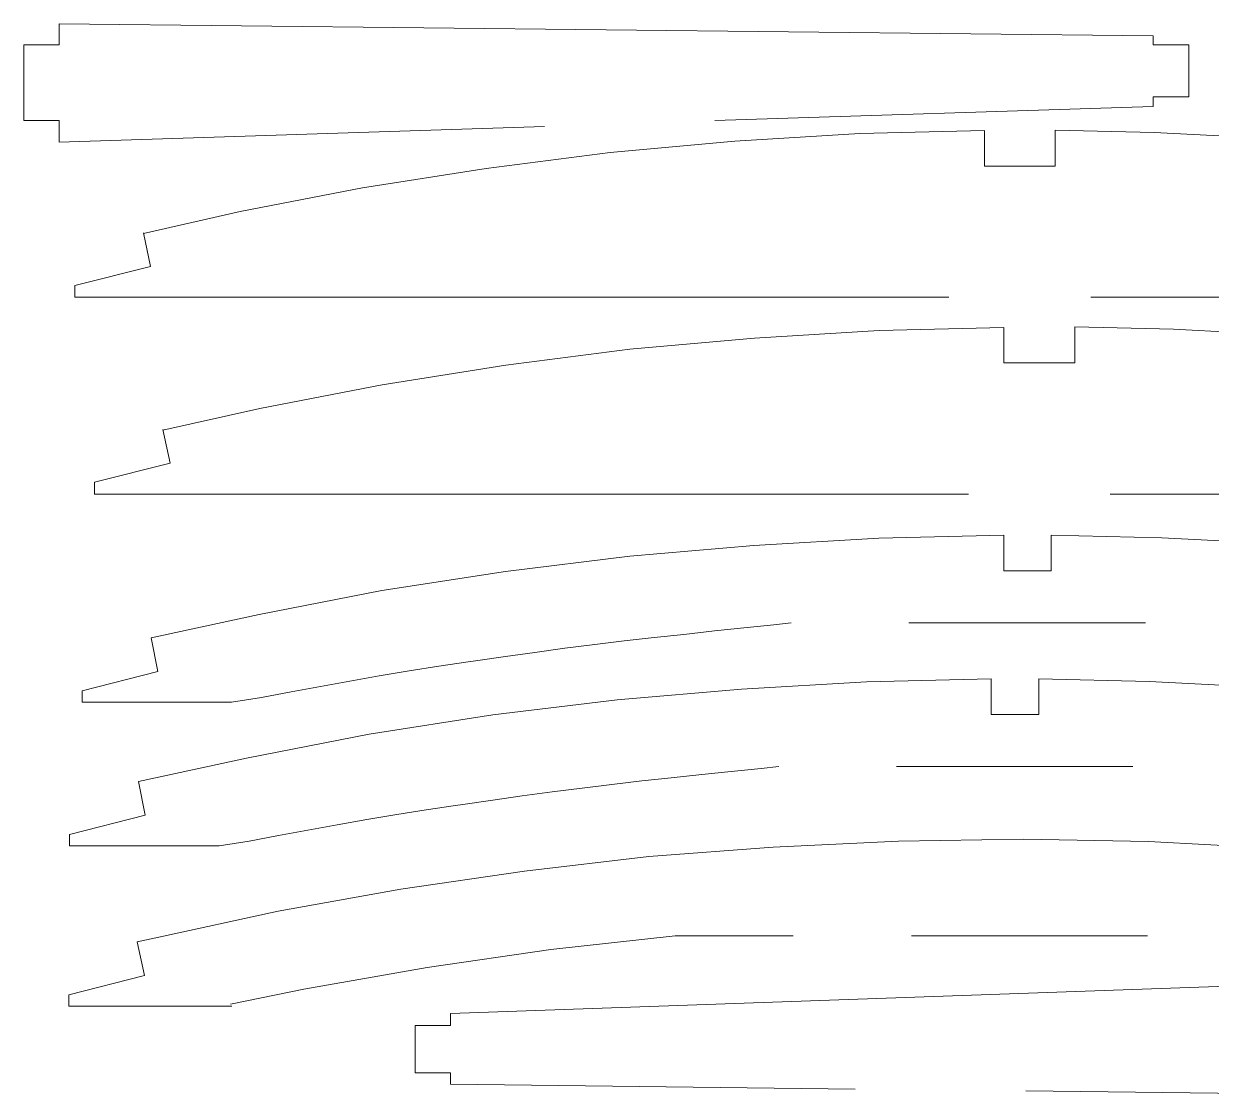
# Model space of a CAD drawing. Header units: centimetres. Extents: x -24.3 to 24, y -2.4 to 2.4.
# Drawn here: x 14.5 to 19.52, y -2.31 to 2.23 of the extents above; entities that cross this region are included whole.
import ezdxf

# ---------------------------------------------------------------- set-up
doc = ezdxf.new("R2010")
doc.units = ezdxf.units.CM
doc.header["$MEASUREMENT"] = 0
doc.layers.add('Layer 1', color=7, linetype='Continuous')

msp = doc.modelspace()

# ---------------------------------------------------------------- linework, layer by layer
at = {"layer": 'Layer 1', "color": 250, "lineweight": 9}
for points, knots in [([(19.27898, 1.88103), (19.27898, 1.88103), (19.27898, 1.92167), (19.27898, 1.92167), (19.27898, 1.92167), (19.27898, 1.92167), (19.42884, 1.92167), (19.42884, 1.92167), (19.42884, 1.92167), (19.42884, 1.92167), (19.42884, 2.14265), (19.42884, 2.14265), (19.42884, 2.14265), (19.42884, 2.14265), (19.27898, 2.14265), (19.27898, 2.14265), (19.27898, 2.14265), (19.27898, 2.14265), (19.27898, 2.18075), (19.27898, 2.18075), (19.27898, 2.18075), (19.27898, 2.18075), (14.6511, 2.23155), (14.6511, 2.23155), (14.6511, 2.23155), (14.6511, 2.23155), (14.6511, 2.14265), (14.6511, 2.14265), (14.6511, 2.14265), (14.6511, 2.14265), (14.50124, 2.14265), (14.50124, 2.14265), (14.50124, 2.14265), (14.50124, 2.14265), (14.50124, 1.82261), (14.50124, 1.82261)], [0, 0, 0, 0, 0.1, 0.1, 0.1, 0.1, 0.2, 0.2, 0.2, 0.2, 0.3, 0.3, 0.3, 0.3, 0.4, 0.4, 0.4, 0.4, 0.5, 0.5, 0.5, 0.5, 0.6, 0.6, 0.6, 0.6, 0.7, 0.7, 0.7, 0.7, 0.8, 0.8, 0.8, 0.8, 1, 1, 1, 1]), ([(16.70342, 1.79721), (16.70342, 1.79721), (14.6511, 1.73117), (14.6511, 1.73117), (14.6511, 1.73117), (14.6511, 1.73117), (14.6511, 1.82261), (14.6511, 1.82261), (14.6511, 1.82261), (14.6511, 1.82261), (14.50124, 1.82261), (14.50124, 1.82261)], [0, 0, 0, 0, 0.25, 0.25, 0.25, 0.25, 0.5, 0.5, 0.5, 0.5, 1, 1, 1, 1]), ([(18.56469, 1.77917), (18.56469, 1.77917), (18.03719, 1.76667), (18.03719, 1.76667), (18.03719, 1.76667), (18.03719, 1.76667), (17.5097, 1.73417), (17.5097, 1.73417), (17.5097, 1.73417), (17.5097, 1.73417), (16.98219, 1.68667), (16.98219, 1.68667), (16.98219, 1.68667), (16.98219, 1.68667), (16.45719, 1.61917), (16.45719, 1.61917), (16.45719, 1.61917), (16.45719, 1.61917), (15.93469, 1.53667), (15.93469, 1.53667), (15.93469, 1.53667), (15.93469, 1.53667), (15.41719, 1.43667), (15.41719, 1.43667), (15.41719, 1.43667), (15.41719, 1.43667), (15.00719, 1.34417), (15.00719, 1.34417)], [0, 0, 0, 0, 0.125, 0.125, 0.125, 0.125, 0.25, 0.25, 0.25, 0.25, 0.375, 0.375, 0.375, 0.375, 0.5, 0.5, 0.5, 0.5, 0.625, 0.625, 0.625, 0.625, 0.75, 0.75, 0.75, 0.75, 1, 1, 1, 1]), ([(18.56469, 1.77917), (18.56469, 1.77917), (18.56469, 1.62917), (18.56469, 1.62917), (18.56469, 1.62917), (18.56469, 1.62917), (18.8647, 1.62917), (18.8647, 1.62917), (18.8647, 1.62917), (18.8647, 1.62917), (18.8647, 1.78167), (18.8647, 1.78167)], [0, 0, 0, 0, 0.25, 0.25, 0.25, 0.25, 0.5, 0.5, 0.5, 0.5, 1, 1, 1, 1]), ([(22.7122, 1.12417), (22.7122, 1.12417), (22.7122, 1.12417), (22.7122, 1.12417), (22.7122, 1.12417), (22.7122, 1.12417), (22.3922, 1.20417), (22.3922, 1.20417), (22.3922, 1.20417), (22.3922, 1.20417), (22.42219, 1.34667), (22.42219, 1.34667), (22.42219, 1.34667), (22.42219, 1.34667), (21.90469, 1.46167), (21.90469, 1.46167), (21.90469, 1.46167), (21.90469, 1.46167), (21.38469, 1.55667), (21.38469, 1.55667), (21.38469, 1.55667), (21.38469, 1.55667), (20.86219, 1.63667), (20.86219, 1.63667), (20.86219, 1.63667), (20.86219, 1.63667), (20.33719, 1.69917), (20.33719, 1.69917), (20.33719, 1.69917), (20.33719, 1.69917), (19.80969, 1.74417), (19.80969, 1.74417), (19.80969, 1.74417), (19.80969, 1.74417), (19.28219, 1.77167), (19.28219, 1.77167), (19.28219, 1.77167), (19.28219, 1.77167), (18.8647, 1.78167), (18.8647, 1.78167)], [0, 0, 0, 0, 0.0909091, 0.0909091, 0.0909091, 0.0909091, 0.1818182, 0.1818182, 0.1818182, 0.1818182, 0.2727273, 0.2727273, 0.2727273, 0.2727273, 0.3636364, 0.3636364, 0.3636364, 0.3636364, 0.4545455, 0.4545455, 0.4545455, 0.4545455, 0.5454545, 0.5454545, 0.5454545, 0.5454545, 0.6363636, 0.6363636, 0.6363636, 0.6363636, 0.7272727, 0.7272727, 0.7272727, 0.7272727, 0.8181818, 0.8181818, 0.8181818, 0.8181818, 1, 1, 1, 1]), ([(14.71719, 1.12417), (14.71719, 1.12417), (15.03719, 1.20417), (15.03719, 1.20417), (15.03719, 1.20417), (15.03719, 1.20417), (15.00719, 1.34667), (15.00719, 1.34667)], [0, 0, 0, 0, 0.3333333, 0.3333333, 0.3333333, 0.3333333, 1, 1, 1, 1]), ([(14.71719, 1.12417), (14.71719, 1.12417), (14.71719, 1.07417), (14.71719, 1.07417), (14.71719, 1.07417), (14.71719, 1.07417), (18.41469, 1.07417), (18.41469, 1.07417)], [0, 0, 0, 0, 0.3333333, 0.3333333, 0.3333333, 0.3333333, 1, 1, 1, 1]), ([(22.7122, 1.12417), (22.7122, 1.12417), (22.7122, 1.07417), (22.7122, 1.07417), (22.7122, 1.07417), (22.7122, 1.07417), (19.01469, 1.07417), (19.01469, 1.07417)], [0, 0, 0, 0, 0.3333333, 0.3333333, 0.3333333, 0.3333333, 1, 1, 1, 1]), ([(18.64739, 0.94663), (18.64739, 0.94663), (18.11989, 0.93413), (18.11989, 0.93413), (18.11989, 0.93413), (18.11989, 0.93413), (17.5924, 0.90163), (17.5924, 0.90163), (17.5924, 0.90163), (17.5924, 0.90163), (17.06489, 0.85413), (17.06489, 0.85413), (17.06489, 0.85413), (17.06489, 0.85413), (16.53989, 0.78663), (16.53989, 0.78663), (16.53989, 0.78663), (16.53989, 0.78663), (16.01739, 0.70413), (16.01739, 0.70413), (16.01739, 0.70413), (16.01739, 0.70413), (15.49989, 0.60413), (15.49989, 0.60413), (15.49989, 0.60413), (15.49989, 0.60413), (15.08989, 0.51163), (15.08989, 0.51163)], [0, 0, 0, 0, 0.125, 0.125, 0.125, 0.125, 0.25, 0.25, 0.25, 0.25, 0.375, 0.375, 0.375, 0.375, 0.5, 0.5, 0.5, 0.5, 0.625, 0.625, 0.625, 0.625, 0.75, 0.75, 0.75, 0.75, 1, 1, 1, 1]), ([(18.64739, 0.94663), (18.64739, 0.94663), (18.64739, 0.79663), (18.64739, 0.79663), (18.64739, 0.79663), (18.64739, 0.79663), (18.9474, 0.79663), (18.9474, 0.79663), (18.9474, 0.79663), (18.9474, 0.79663), (18.9474, 0.94913), (18.9474, 0.94913)], [0, 0, 0, 0, 0.25, 0.25, 0.25, 0.25, 0.5, 0.5, 0.5, 0.5, 1, 1, 1, 1]), ([(22.7949, 0.29163), (22.7949, 0.29163), (22.7949, 0.29163), (22.7949, 0.29163), (22.7949, 0.29163), (22.7949, 0.29163), (22.4749, 0.37163), (22.4749, 0.37163), (22.4749, 0.37163), (22.4749, 0.37163), (22.50489, 0.51413), (22.50489, 0.51413), (22.50489, 0.51413), (22.50489, 0.51413), (21.98739, 0.62913), (21.98739, 0.62913), (21.98739, 0.62913), (21.98739, 0.62913), (21.46739, 0.72413), (21.46739, 0.72413), (21.46739, 0.72413), (21.46739, 0.72413), (20.94489, 0.80413), (20.94489, 0.80413), (20.94489, 0.80413), (20.94489, 0.80413), (20.41989, 0.86663), (20.41989, 0.86663), (20.41989, 0.86663), (20.41989, 0.86663), (19.89239, 0.91163), (19.89239, 0.91163), (19.89239, 0.91163), (19.89239, 0.91163), (19.36489, 0.93913), (19.36489, 0.93913), (19.36489, 0.93913), (19.36489, 0.93913), (18.9474, 0.94913), (18.9474, 0.94913)], [0, 0, 0, 0, 0.0909091, 0.0909091, 0.0909091, 0.0909091, 0.1818182, 0.1818182, 0.1818182, 0.1818182, 0.2727273, 0.2727273, 0.2727273, 0.2727273, 0.3636364, 0.3636364, 0.3636364, 0.3636364, 0.4545455, 0.4545455, 0.4545455, 0.4545455, 0.5454545, 0.5454545, 0.5454545, 0.5454545, 0.6363636, 0.6363636, 0.6363636, 0.6363636, 0.7272727, 0.7272727, 0.7272727, 0.7272727, 0.8181818, 0.8181818, 0.8181818, 0.8181818, 1, 1, 1, 1]), ([(14.79989, 0.29163), (14.79989, 0.29163), (15.11989, 0.37163), (15.11989, 0.37163), (15.11989, 0.37163), (15.11989, 0.37163), (15.08989, 0.51413), (15.08989, 0.51413)], [0, 0, 0, 0, 0.3333333, 0.3333333, 0.3333333, 0.3333333, 1, 1, 1, 1]), ([(14.79989, 0.29163), (14.79989, 0.29163), (14.79989, 0.24163), (14.79989, 0.24163), (14.79989, 0.24163), (14.79989, 0.24163), (18.49739, 0.24163), (18.49739, 0.24163)], [0, 0, 0, 0, 0.3333333, 0.3333333, 0.3333333, 0.3333333, 1, 1, 1, 1]), ([(22.7949, 0.29163), (22.7949, 0.29163), (22.7949, 0.24163), (22.7949, 0.24163), (22.7949, 0.24163), (22.7949, 0.24163), (19.09739, 0.24163), (19.09739, 0.24163)], [0, 0, 0, 0, 0.3333333, 0.3333333, 0.3333333, 0.3333333, 1, 1, 1, 1]), ([(18.64675, 0.06699), (18.64675, 0.06699), (18.11843, 0.05429), (18.11843, 0.05429), (18.11843, 0.05429), (18.11843, 0.05429), (17.59011, 0.02381), (17.59011, 0.02381), (17.59011, 0.02381), (17.59011, 0.02381), (17.06433, -0.02191), (17.06433, -0.02191), (17.06433, -0.02191), (17.06433, -0.02191), (16.53855, -0.08541), (16.53855, -0.08541), (16.53855, -0.08541), (16.53855, -0.08541), (16.01531, -0.16669), (16.01531, -0.16669), (16.01531, -0.16669), (16.01531, -0.16669), (15.49715, -0.26829), (15.49715, -0.26829), (15.49715, -0.26829), (15.49715, -0.26829), (15.03995, -0.36735), (15.03995, -0.36735)], [0, 0, 0, 0, 0.125, 0.125, 0.125, 0.125, 0.25, 0.25, 0.25, 0.25, 0.375, 0.375, 0.375, 0.375, 0.5, 0.5, 0.5, 0.5, 0.625, 0.625, 0.625, 0.625, 0.75, 0.75, 0.75, 0.75, 1, 1, 1, 1]), ([(18.64675, 0.06699), (18.64675, 0.06699), (18.64675, -0.08287), (18.64675, -0.08287), (18.64675, -0.08287), (18.64675, -0.08287), (18.84741, -0.08287), (18.84741, -0.08287), (18.84741, -0.08287), (18.84741, -0.08287), (18.84741, 0.06699), (18.84741, 0.06699)], [0, 0, 0, 0, 0.25, 0.25, 0.25, 0.25, 0.5, 0.5, 0.5, 0.5, 1, 1, 1, 1]), ([(22.45421, -0.36735), (22.45421, -0.36735), (21.93605, -0.25559), (21.93605, -0.25559), (21.93605, -0.25559), (21.93605, -0.25559), (21.41535, -0.15907), (21.41535, -0.15907), (21.41535, -0.15907), (21.41535, -0.15907), (20.89465, -0.07779), (20.89465, -0.07779), (20.89465, -0.07779), (20.89465, -0.07779), (20.36887, -0.01429), (20.36887, -0.01429), (20.36887, -0.01429), (20.36887, -0.01429), (19.84055, 0.02889), (19.84055, 0.02889), (19.84055, 0.02889), (19.84055, 0.02889), (19.31477, 0.05683), (19.31477, 0.05683), (19.31477, 0.05683), (19.31477, 0.05683), (18.84741, 0.06699), (18.84741, 0.06699)], [0, 0, 0, 0, 0.125, 0.125, 0.125, 0.125, 0.25, 0.25, 0.25, 0.25, 0.375, 0.375, 0.375, 0.375, 0.5, 0.5, 0.5, 0.5, 0.625, 0.625, 0.625, 0.625, 0.75, 0.75, 0.75, 0.75, 1, 1, 1, 1]), ([(15.38031, -0.63913), (15.38031, -0.63913), (15.50731, -0.61881), (15.50731, -0.61881), (15.50731, -0.61881), (15.50731, -0.61881), (15.63177, -0.59595), (15.63177, -0.59595), (15.63177, -0.59595), (15.63177, -0.59595), (15.75623, -0.57309), (15.75623, -0.57309), (15.75623, -0.57309), (15.75623, -0.57309), (15.88069, -0.55023), (15.88069, -0.55023), (15.88069, -0.55023), (15.88069, -0.55023), (16.00515, -0.52737), (16.00515, -0.52737), (16.00515, -0.52737), (16.00515, -0.52737), (16.13215, -0.50705), (16.13215, -0.50705), (16.13215, -0.50705), (16.13215, -0.50705), (16.25661, -0.48673), (16.25661, -0.48673), (16.25661, -0.48673), (16.25661, -0.48673), (16.38107, -0.46895), (16.38107, -0.46895), (16.38107, -0.46895), (16.38107, -0.46895), (16.41155, -0.46387), (16.41155, -0.46387), (16.41155, -0.46387), (16.41155, -0.46387), (16.53855, -0.44609), (16.53855, -0.44609), (16.53855, -0.44609), (16.53855, -0.44609), (16.66301, -0.42831), (16.66301, -0.42831), (16.66301, -0.42831), (16.66301, -0.42831), (16.79001, -0.41053), (16.79001, -0.41053), (16.79001, -0.41053), (16.79001, -0.41053), (16.91701, -0.39529), (16.91701, -0.39529), (16.91701, -0.39529), (16.91701, -0.39529), (17.04147, -0.38005), (17.04147, -0.38005), (17.04147, -0.38005), (17.04147, -0.38005), (17.16847, -0.36481), (17.16847, -0.36481), (17.16847, -0.36481), (17.16847, -0.36481), (17.29293, -0.35211), (17.29293, -0.35211), (17.29293, -0.35211), (17.29293, -0.35211), (17.42247, -0.33687), (17.42247, -0.33687), (17.42247, -0.33687), (17.42247, -0.33687), (17.54693, -0.32417), (17.54693, -0.32417), (17.54693, -0.32417), (17.54693, -0.32417), (17.67393, -0.31147), (17.67393, -0.31147), (17.67393, -0.31147), (17.67393, -0.31147), (17.74759, -0.30385), (17.74759, -0.30385)], [0, 0, 0, 0, 0.047619, 0.047619, 0.047619, 0.047619, 0.0952381, 0.0952381, 0.0952381, 0.0952381, 0.1428571, 0.1428571, 0.1428571, 0.1428571, 0.1904762, 0.1904762, 0.1904762, 0.1904762, 0.2380952, 0.2380952, 0.2380952, 0.2380952, 0.2857143, 0.2857143, 0.2857143, 0.2857143, 0.3333333, 0.3333333, 0.3333333, 0.3333333, 0.3809524, 0.3809524, 0.3809524, 0.3809524, 0.4285714, 0.4285714, 0.4285714, 0.4285714, 0.4761905, 0.4761905, 0.4761905, 0.4761905, 0.5238095, 0.5238095, 0.5238095, 0.5238095, 0.5714286, 0.5714286, 0.5714286, 0.5714286, 0.6190476, 0.6190476, 0.6190476, 0.6190476, 0.6666667, 0.6666667, 0.6666667, 0.6666667, 0.7142857, 0.7142857, 0.7142857, 0.7142857, 0.7619048, 0.7619048, 0.7619048, 0.7619048, 0.8095238, 0.8095238, 0.8095238, 0.8095238, 0.8571429, 0.8571429, 0.8571429, 0.8571429, 0.9047619, 0.9047619, 0.9047619, 0.9047619, 1, 1, 1, 1]), ([(14.74785, -0.59087), (14.74785, -0.59087), (15.06789, -0.50959), (15.06789, -0.50959), (15.06789, -0.50959), (15.06789, -0.50959), (15.03995, -0.36735), (15.03995, -0.36735)], [0, 0, 0, 0, 0.3333333, 0.3333333, 0.3333333, 0.3333333, 1, 1, 1, 1]), ([(18.59366, -0.54068), (18.59366, -0.54068), (18.06534, -0.55338), (18.06534, -0.55338), (18.06534, -0.55338), (18.06534, -0.55338), (17.53702, -0.58386), (17.53702, -0.58386), (17.53702, -0.58386), (17.53702, -0.58386), (17.01124, -0.62958), (17.01124, -0.62958), (17.01124, -0.62958), (17.01124, -0.62958), (16.48546, -0.69308), (16.48546, -0.69308), (16.48546, -0.69308), (16.48546, -0.69308), (15.96222, -0.77436), (15.96222, -0.77436), (15.96222, -0.77436), (15.96222, -0.77436), (15.44406, -0.87596), (15.44406, -0.87596), (15.44406, -0.87596), (15.44406, -0.87596), (14.98686, -0.97502), (14.98686, -0.97502)], [0, 0, 0, 0, 0.125, 0.125, 0.125, 0.125, 0.25, 0.25, 0.25, 0.25, 0.375, 0.375, 0.375, 0.375, 0.5, 0.5, 0.5, 0.5, 0.625, 0.625, 0.625, 0.625, 0.75, 0.75, 0.75, 0.75, 1, 1, 1, 1]), ([(18.59366, -0.54068), (18.59366, -0.54068), (18.59366, -0.69054), (18.59366, -0.69054), (18.59366, -0.69054), (18.59366, -0.69054), (18.79432, -0.69054), (18.79432, -0.69054), (18.79432, -0.69054), (18.79432, -0.69054), (18.79432, -0.54068), (18.79432, -0.54068)], [0, 0, 0, 0, 0.25, 0.25, 0.25, 0.25, 0.5, 0.5, 0.5, 0.5, 1, 1, 1, 1]), ([(22.40112, -0.97502), (22.40112, -0.97502), (21.88296, -0.86326), (21.88296, -0.86326), (21.88296, -0.86326), (21.88296, -0.86326), (21.36226, -0.76674), (21.36226, -0.76674), (21.36226, -0.76674), (21.36226, -0.76674), (20.84156, -0.68546), (20.84156, -0.68546), (20.84156, -0.68546), (20.84156, -0.68546), (20.31578, -0.62196), (20.31578, -0.62196), (20.31578, -0.62196), (20.31578, -0.62196), (19.78746, -0.57878), (19.78746, -0.57878), (19.78746, -0.57878), (19.78746, -0.57878), (19.26168, -0.55084), (19.26168, -0.55084), (19.26168, -0.55084), (19.26168, -0.55084), (18.79432, -0.54068), (18.79432, -0.54068)], [0, 0, 0, 0, 0.125, 0.125, 0.125, 0.125, 0.25, 0.25, 0.25, 0.25, 0.375, 0.375, 0.375, 0.375, 0.5, 0.5, 0.5, 0.5, 0.625, 0.625, 0.625, 0.625, 0.75, 0.75, 0.75, 0.75, 1, 1, 1, 1]), ([(14.74785, -0.59087), (14.74785, -0.59087), (14.74785, -0.63913), (14.74785, -0.63913), (14.74785, -0.63913), (14.74785, -0.63913), (15.38031, -0.63913), (15.38031, -0.63913)], [0, 0, 0, 0, 0.3333333, 0.3333333, 0.3333333, 0.3333333, 1, 1, 1, 1]), ([(15.32722, -1.2468), (15.32722, -1.2468), (15.45422, -1.22648), (15.45422, -1.22648), (15.45422, -1.22648), (15.45422, -1.22648), (15.57868, -1.20362), (15.57868, -1.20362), (15.57868, -1.20362), (15.57868, -1.20362), (15.70314, -1.18076), (15.70314, -1.18076), (15.70314, -1.18076), (15.70314, -1.18076), (15.8276, -1.1579), (15.8276, -1.1579), (15.8276, -1.1579), (15.8276, -1.1579), (15.95206, -1.13504), (15.95206, -1.13504), (15.95206, -1.13504), (15.95206, -1.13504), (16.07906, -1.11472), (16.07906, -1.11472), (16.07906, -1.11472), (16.07906, -1.11472), (16.20352, -1.0944), (16.20352, -1.0944), (16.20352, -1.0944), (16.20352, -1.0944), (16.32798, -1.07662), (16.32798, -1.07662), (16.32798, -1.07662), (16.32798, -1.07662), (16.35846, -1.07154), (16.35846, -1.07154), (16.35846, -1.07154), (16.35846, -1.07154), (16.48546, -1.05376), (16.48546, -1.05376), (16.48546, -1.05376), (16.48546, -1.05376), (16.60992, -1.03598), (16.60992, -1.03598), (16.60992, -1.03598), (16.60992, -1.03598), (16.73692, -1.0182), (16.73692, -1.0182), (16.73692, -1.0182), (16.73692, -1.0182), (16.86392, -1.00296), (16.86392, -1.00296), (16.86392, -1.00296), (16.86392, -1.00296), (16.98838, -0.98772), (16.98838, -0.98772), (16.98838, -0.98772), (16.98838, -0.98772), (17.11538, -0.97248), (17.11538, -0.97248), (17.11538, -0.97248), (17.11538, -0.97248), (17.23984, -0.95978), (17.23984, -0.95978), (17.23984, -0.95978), (17.23984, -0.95978), (17.36938, -0.94454), (17.36938, -0.94454), (17.36938, -0.94454), (17.36938, -0.94454), (17.49384, -0.93184), (17.49384, -0.93184), (17.49384, -0.93184), (17.49384, -0.93184), (17.62084, -0.91914), (17.62084, -0.91914), (17.62084, -0.91914), (17.62084, -0.91914), (17.6945, -0.91152), (17.6945, -0.91152)], [0, 0, 0, 0, 0.047619, 0.047619, 0.047619, 0.047619, 0.0952381, 0.0952381, 0.0952381, 0.0952381, 0.1428571, 0.1428571, 0.1428571, 0.1428571, 0.1904762, 0.1904762, 0.1904762, 0.1904762, 0.2380952, 0.2380952, 0.2380952, 0.2380952, 0.2857143, 0.2857143, 0.2857143, 0.2857143, 0.3333333, 0.3333333, 0.3333333, 0.3333333, 0.3809524, 0.3809524, 0.3809524, 0.3809524, 0.4285714, 0.4285714, 0.4285714, 0.4285714, 0.4761905, 0.4761905, 0.4761905, 0.4761905, 0.5238095, 0.5238095, 0.5238095, 0.5238095, 0.5714286, 0.5714286, 0.5714286, 0.5714286, 0.6190476, 0.6190476, 0.6190476, 0.6190476, 0.6666667, 0.6666667, 0.6666667, 0.6666667, 0.7142857, 0.7142857, 0.7142857, 0.7142857, 0.7619048, 0.7619048, 0.7619048, 0.7619048, 0.8095238, 0.8095238, 0.8095238, 0.8095238, 0.8571429, 0.8571429, 0.8571429, 0.8571429, 0.9047619, 0.9047619, 0.9047619, 0.9047619, 1, 1, 1, 1]), ([(14.69476, -1.19854), (14.69476, -1.19854), (15.0148, -1.11726), (15.0148, -1.11726), (15.0148, -1.11726), (15.0148, -1.11726), (14.98686, -0.97502), (14.98686, -0.97502)], [0, 0, 0, 0, 0.3333333, 0.3333333, 0.3333333, 0.3333333, 1, 1, 1, 1]), ([(14.69476, -1.19854), (14.69476, -1.19854), (14.69476, -1.2468), (14.69476, -1.2468), (14.69476, -1.2468), (14.69476, -1.2468), (15.32722, -1.2468), (15.32722, -1.2468)], [0, 0, 0, 0, 0.3333333, 0.3333333, 0.3333333, 0.3333333, 1, 1, 1, 1]), ([(22.40045, -1.65326), (22.40045, -1.65326), (21.88229, -1.53896), (21.88229, -1.53896), (21.88229, -1.53896), (21.88229, -1.53896), (21.36159, -1.44244), (21.36159, -1.44244), (21.36159, -1.44244), (21.36159, -1.44244), (20.84089, -1.3637), (20.84089, -1.3637), (20.84089, -1.3637), (20.84089, -1.3637), (20.31511, -1.3002), (20.31511, -1.3002), (20.31511, -1.3002), (20.31511, -1.3002), (19.78679, -1.25702), (19.78679, -1.25702), (19.78679, -1.25702), (19.78679, -1.25702), (19.25847, -1.22908), (19.25847, -1.22908), (19.25847, -1.22908), (19.25847, -1.22908), (18.73015, -1.21892), (18.73015, -1.21892), (18.73015, -1.21892), (18.73015, -1.21892), (18.20183, -1.22654), (18.20183, -1.22654), (18.20183, -1.22654), (18.20183, -1.22654), (17.67097, -1.25194), (17.67097, -1.25194), (17.67097, -1.25194), (17.67097, -1.25194), (17.14519, -1.29258), (17.14519, -1.29258), (17.14519, -1.29258), (17.14519, -1.29258), (16.61941, -1.35354), (16.61941, -1.35354), (16.61941, -1.35354), (16.61941, -1.35354), (16.09617, -1.42974), (16.09617, -1.42974), (16.09617, -1.42974), (16.09617, -1.42974), (15.57801, -1.52372), (15.57801, -1.52372), (15.57801, -1.52372), (15.57801, -1.52372), (15.05985, -1.63548), (15.05985, -1.63548), (15.05985, -1.63548), (15.05985, -1.63548), (14.98111, -1.65326), (14.98111, -1.65326)], [0, 0, 0, 0, 0.0625, 0.0625, 0.0625, 0.0625, 0.125, 0.125, 0.125, 0.125, 0.1875, 0.1875, 0.1875, 0.1875, 0.25, 0.25, 0.25, 0.25, 0.3125, 0.3125, 0.3125, 0.3125, 0.375, 0.375, 0.375, 0.375, 0.4375, 0.4375, 0.4375, 0.4375, 0.5, 0.5, 0.5, 0.5, 0.5625, 0.5625, 0.5625, 0.5625, 0.625, 0.625, 0.625, 0.625, 0.6875, 0.6875, 0.6875, 0.6875, 0.75, 0.75, 0.75, 0.75, 0.8125, 0.8125, 0.8125, 0.8125, 0.875, 0.875, 0.875, 0.875, 1, 1, 1, 1]), ([(14.69155, -1.87678), (14.69155, -1.87678), (15.01159, -1.7955), (15.01159, -1.7955), (15.01159, -1.7955), (15.01159, -1.7955), (14.98111, -1.65326), (14.98111, -1.65326)], [0, 0, 0, 0, 0.3333333, 0.3333333, 0.3333333, 0.3333333, 1, 1, 1, 1]), ([(17.25599, -1.6273), (17.25599, -1.6273), (16.73021, -1.68572), (16.73021, -1.68572), (16.73021, -1.68572), (16.73021, -1.68572), (16.20697, -1.76192), (16.20697, -1.76192), (16.20697, -1.76192), (16.20697, -1.76192), (15.68627, -1.85336), (15.68627, -1.85336), (15.68627, -1.85336), (15.68627, -1.85336), (15.37639, -1.91686), (15.37639, -1.91686)], [0, 0, 0, 0, 0.2, 0.2, 0.2, 0.2, 0.4, 0.4, 0.4, 0.4, 0.6, 0.6, 0.6, 0.6, 1, 1, 1, 1]), ([(20.59382, -1.80606), (20.59382, -1.80606), (16.3063, -1.95592), (16.3063, -1.95592), (16.3063, -1.95592), (16.3063, -1.95592), (16.3063, -2.00672), (16.3063, -2.00672), (16.3063, -2.00672), (16.3063, -2.00672), (16.15644, -2.00672), (16.15644, -2.00672)], [0, 0, 0, 0, 0.25, 0.25, 0.25, 0.25, 0.5, 0.5, 0.5, 0.5, 1, 1, 1, 1]), ([(15.38129, -1.92504), (15.38129, -1.92504), (14.69155, -1.92504), (14.69155, -1.92504), (14.69155, -1.92504), (14.69155, -1.92504), (14.69155, -1.87678), (14.69155, -1.87678)], [0, 0, 0, 0, 0.3333333, 0.3333333, 0.3333333, 0.3333333, 1, 1, 1, 1]), ([(18.01826, -2.27596), (18.01826, -2.27596), (16.3063, -2.25564), (16.3063, -2.25564), (16.3063, -2.25564), (16.3063, -2.25564), (16.3063, -2.20738), (16.3063, -2.20738), (16.3063, -2.20738), (16.3063, -2.20738), (16.15644, -2.20738), (16.15644, -2.20738), (16.15644, -2.20738), (16.15644, -2.20738), (16.15644, -2.00672), (16.15644, -2.00672)], [0, 0, 0, 0, 0.2, 0.2, 0.2, 0.2, 0.4, 0.4, 0.4, 0.4, 0.6, 0.6, 0.6, 0.6, 1, 1, 1, 1])]:
    msp.add_open_spline(points, degree=3, knots=knots, dxfattribs=at)
for points in [[(19.27898, 1.88103), (19.27898, 1.88103), (17.42478, 1.82261), (17.42478, 1.82261)], [(18.24543, -0.30385), (18.24543, -0.30385), (19.24619, -0.30385), (19.24619, -0.30385)], [(18.19234, -0.91152), (18.19234, -0.91152), (19.1931, -0.91152), (19.1931, -0.91152)], [(17.25599, -1.6273), (17.25599, -1.6273), (17.75637, -1.6273), (17.75637, -1.6273)], [(18.25675, -1.6273), (18.25675, -1.6273), (19.25497, -1.6273), (19.25497, -1.6273)], [(20.59382, -2.30644), (20.59382, -2.30644), (18.73962, -2.28358), (18.73962, -2.28358)]]:
    msp.add_open_spline(points, degree=3, dxfattribs=at)

doc.saveas('drawing.dxf')
